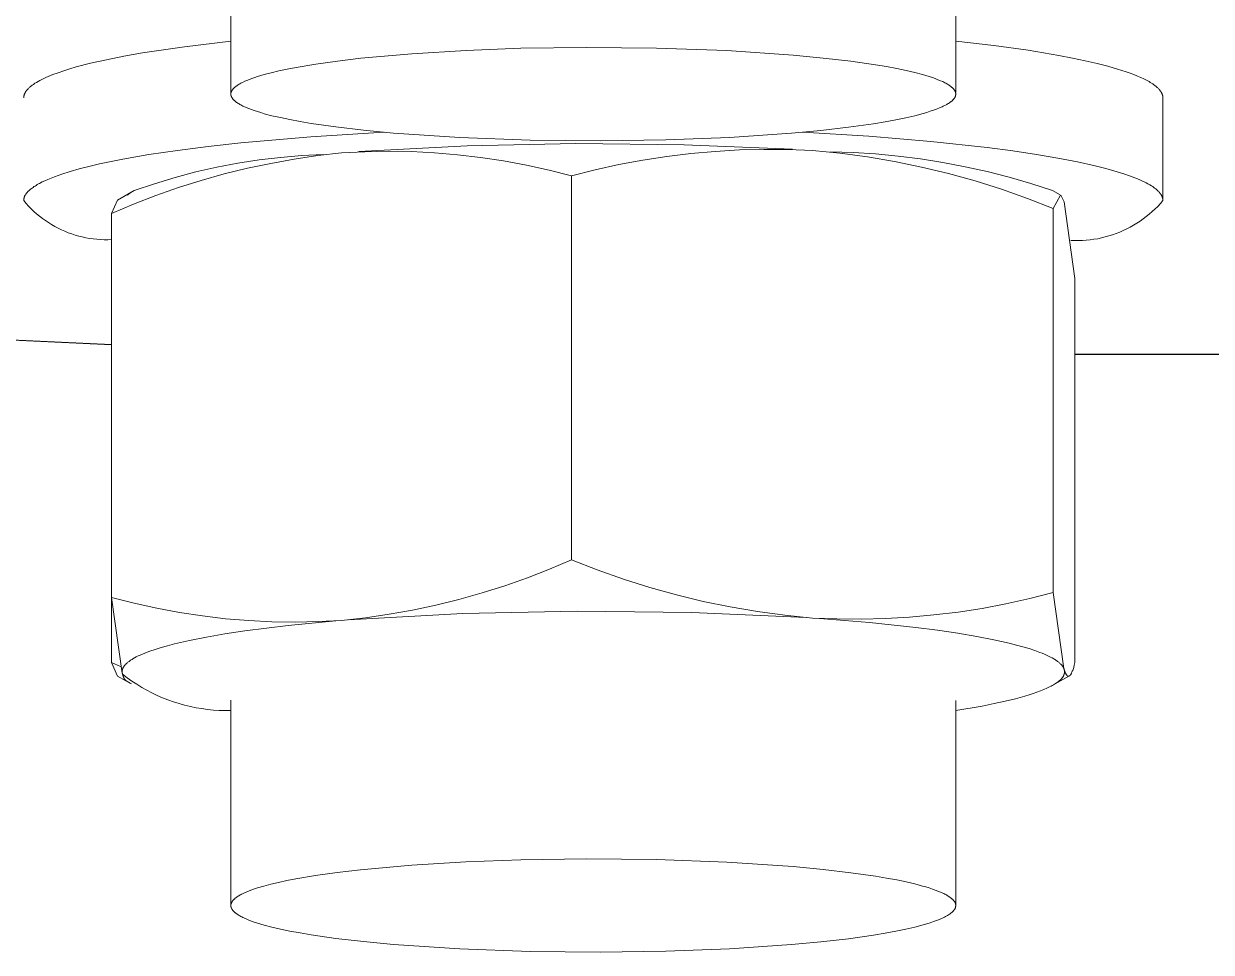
# Model space of a CAD drawing. Header units: millimetres. Extents: x -67 to 4862, y -244 to 3199.
# Drawn here: x 227.15 to 240.91, y 2657.3 to 2668.06 of the extents above; entities that cross this region are included whole.
import ezdxf

# ---------------------------------------------------------------- set-up
doc = ezdxf.new("R2010")
doc.units = ezdxf.units.MM
doc.layers.add('ZANO_R', color=7, linetype='Continuous', lineweight=0)

msp = doc.modelspace()

# ---------------------------------------------------------------- linework, layer by layer
at = {"layer": 'ZANO_R'}
for p, q in [((229.553, 2667.258), (229.553, 2669.618)), ((237.953, 2669.625), (237.953, 2667.264)), ((229.014, 2667.79), (229.553, 2667.854)), ((237.953, 2667.854), (238.392, 2667.803)), ((228.311, 2667.679), (228.53, 2667.718)), ((228.53, 2667.718), (229.014, 2667.79)), ((231.651, 2667.709), (231.06, 2667.656)), ((232.278, 2667.747), (231.651, 2667.709)), ((232.911, 2667.771), (232.278, 2667.747)), ((233.674, 2667.782), (232.911, 2667.771)), ((234.484, 2667.773), (233.674, 2667.782)), ((235.3, 2667.744), (234.484, 2667.773)), ((236.067, 2667.692), (235.3, 2667.744)), ((238.392, 2667.803), (238.791, 2667.748)), ((238.791, 2667.748), (239.145, 2667.688)), ((227.761, 2667.555), (227.926, 2667.598)), ((227.926, 2667.598), (228.11, 2667.639)), ((228.11, 2667.639), (228.311, 2667.679)), ((230.536, 2667.589), (230.308, 2667.55)), ((230.787, 2667.624), (230.536, 2667.589)), ((231.06, 2667.656), (230.787, 2667.624)), ((236.417, 2667.659), (236.067, 2667.692)), ((236.736, 2667.622), (236.417, 2667.659)), ((237.021, 2667.581), (236.736, 2667.622)), ((237.15, 2667.559), (237.021, 2667.581)), ((239.145, 2667.688), (239.305, 2667.658)), ((239.305, 2667.658), (239.453, 2667.627)), ((239.453, 2667.627), (239.59, 2667.595)), ((239.59, 2667.595), (239.714, 2667.563)), ((239.714, 2667.563), (239.827, 2667.531)), ((227.385, 2667.422), (227.41, 2667.433)), ((227.41, 2667.433), (227.435, 2667.445)), ((227.435, 2667.445), (227.491, 2667.467)), ((227.491, 2667.467), (227.551, 2667.489)), ((227.551, 2667.489), (227.616, 2667.511)), ((227.616, 2667.511), (227.686, 2667.533)), ((227.686, 2667.533), (227.761, 2667.555)), ((229.829, 2667.434), (229.797, 2667.423)), ((229.863, 2667.445), (229.829, 2667.434)), ((229.937, 2667.467), (229.863, 2667.445)), ((230.018, 2667.488), (229.937, 2667.467)), ((230.108, 2667.51), (230.018, 2667.488)), ((230.204, 2667.53), (230.108, 2667.51)), ((230.308, 2667.55), (230.204, 2667.53)), ((237.269, 2667.537), (237.15, 2667.559)), ((237.378, 2667.514), (237.269, 2667.537)), ((237.477, 2667.491), (237.378, 2667.514)), ((237.566, 2667.467), (237.477, 2667.491)), ((237.607, 2667.456), (237.566, 2667.467)), ((237.645, 2667.444), (237.607, 2667.456)), ((237.681, 2667.432), (237.645, 2667.444)), ((237.715, 2667.42), (237.681, 2667.432)), ((239.827, 2667.531), (239.928, 2667.498)), ((239.928, 2667.498), (239.974, 2667.482)), ((239.974, 2667.482), (240.017, 2667.466)), ((240.017, 2667.466), (240.058, 2667.45)), ((240.058, 2667.45), (240.095, 2667.433)), ((240.095, 2667.433), (240.13, 2667.417)), ((227.188, 2667.287), (227.193, 2667.292)), ((227.193, 2667.292), (227.198, 2667.298)), ((227.198, 2667.298), (227.203, 2667.303)), ((227.203, 2667.303), (227.209, 2667.309)), ((227.209, 2667.309), (227.215, 2667.315)), ((227.215, 2667.315), (227.221, 2667.32)), ((227.221, 2667.32), (227.227, 2667.326)), ((227.227, 2667.326), (227.234, 2667.332)), ((227.234, 2667.332), (227.241, 2667.337)), ((227.241, 2667.337), (227.249, 2667.343)), ((227.249, 2667.343), (227.256, 2667.349)), ((227.256, 2667.349), (227.265, 2667.354)), ((227.265, 2667.354), (227.282, 2667.366)), ((227.282, 2667.366), (227.3, 2667.377)), ((227.3, 2667.377), (227.319, 2667.388)), ((227.319, 2667.388), (227.34, 2667.399)), ((227.34, 2667.399), (227.362, 2667.411)), ((227.362, 2667.411), (227.385, 2667.422)), ((229.57, 2667.289), (229.568, 2667.287)), ((229.572, 2667.292), (229.57, 2667.289)), ((229.574, 2667.295), (229.572, 2667.292)), ((229.576, 2667.298), (229.574, 2667.295)), ((229.578, 2667.301), (229.576, 2667.298)), ((229.581, 2667.303), (229.578, 2667.301)), ((229.583, 2667.306), (229.581, 2667.303)), ((229.586, 2667.309), (229.583, 2667.306)), ((229.589, 2667.312), (229.586, 2667.309)), ((229.592, 2667.315), (229.589, 2667.312)), ((229.595, 2667.318), (229.592, 2667.315)), ((229.598, 2667.321), (229.595, 2667.318)), ((229.605, 2667.326), (229.598, 2667.321)), ((229.613, 2667.332), (229.605, 2667.326)), ((229.62, 2667.338), (229.613, 2667.332)), ((229.629, 2667.343), (229.62, 2667.338)), ((229.637, 2667.349), (229.629, 2667.343)), ((229.647, 2667.355), (229.637, 2667.349)), ((229.656, 2667.36), (229.647, 2667.355)), ((229.667, 2667.366), (229.656, 2667.36)), ((229.677, 2667.372), (229.667, 2667.366)), ((229.689, 2667.377), (229.677, 2667.372)), ((229.713, 2667.389), (229.689, 2667.377)), ((229.739, 2667.4), (229.713, 2667.389)), ((229.767, 2667.411), (229.739, 2667.4)), ((229.797, 2667.423), (229.767, 2667.411)), ((237.746, 2667.408), (237.715, 2667.42)), ((237.775, 2667.396), (237.746, 2667.408)), ((237.802, 2667.385), (237.775, 2667.396)), ((237.814, 2667.379), (237.802, 2667.385)), ((237.826, 2667.373), (237.814, 2667.379)), ((237.837, 2667.367), (237.826, 2667.373)), ((237.848, 2667.361), (237.837, 2667.367)), ((237.858, 2667.355), (237.848, 2667.361)), ((237.867, 2667.349), (237.858, 2667.355)), ((237.876, 2667.343), (237.867, 2667.349)), ((237.885, 2667.337), (237.876, 2667.343)), ((237.893, 2667.332), (237.885, 2667.337)), ((237.901, 2667.326), (237.893, 2667.332)), ((237.904, 2667.323), (237.901, 2667.326)), ((237.908, 2667.319), (237.904, 2667.323)), ((237.911, 2667.316), (237.908, 2667.319)), ((237.915, 2667.313), (237.911, 2667.316)), ((237.918, 2667.31), (237.915, 2667.313)), ((237.921, 2667.307), (237.918, 2667.31)), ((237.924, 2667.304), (237.921, 2667.307)), ((237.926, 2667.301), (237.924, 2667.304)), ((237.929, 2667.298), (237.926, 2667.301)), ((237.931, 2667.295), (237.929, 2667.298)), ((237.934, 2667.292), (237.931, 2667.295)), ((237.936, 2667.289), (237.934, 2667.292)), ((237.938, 2667.286), (237.936, 2667.289)), ((240.13, 2667.417), (240.162, 2667.401)), ((240.162, 2667.401), (240.177, 2667.393)), ((240.177, 2667.393), (240.192, 2667.385)), ((240.192, 2667.385), (240.206, 2667.377)), ((240.206, 2667.377), (240.219, 2667.369)), ((240.219, 2667.369), (240.234, 2667.359)), ((240.234, 2667.359), (240.249, 2667.348)), ((240.249, 2667.348), (240.256, 2667.343)), ((240.256, 2667.343), (240.263, 2667.338)), ((240.263, 2667.338), (240.27, 2667.333)), ((240.27, 2667.333), (240.276, 2667.328)), ((240.276, 2667.328), (240.282, 2667.322)), ((240.282, 2667.322), (240.288, 2667.317)), ((240.288, 2667.317), (240.294, 2667.312)), ((240.294, 2667.312), (240.299, 2667.306)), ((240.299, 2667.306), (240.304, 2667.301)), ((240.304, 2667.301), (240.309, 2667.296)), ((240.309, 2667.296), (240.314, 2667.291)), ((240.314, 2667.291), (240.318, 2667.285)), ((227.153, 2667.211), (227.154, 2667.214)), ((227.153, 2667.209), (227.153, 2667.211)), ((227.153, 2667.206), (227.153, 2667.209)), ((227.153, 2667.203), (227.153, 2667.206)), ((227.153, 2667.2), (227.153, 2667.203)), ((227.153, 2667.198), (227.153, 2667.2)), ((227.154, 2667.217), (227.155, 2667.22)), ((227.154, 2667.214), (227.154, 2667.217)), ((227.155, 2667.222), (227.156, 2667.225)), ((227.155, 2667.22), (227.155, 2667.222)), ((227.156, 2667.225), (227.157, 2667.228)), ((227.157, 2667.231), (227.158, 2667.234)), ((227.157, 2667.228), (227.157, 2667.231)), ((227.158, 2667.234), (227.159, 2667.236)), ((227.159, 2667.236), (227.16, 2667.239)), ((227.16, 2667.239), (227.161, 2667.242)), ((227.161, 2667.242), (227.162, 2667.245)), ((227.162, 2667.245), (227.164, 2667.247)), ((227.164, 2667.247), (227.165, 2667.25)), ((227.165, 2667.25), (227.166, 2667.253)), ((227.166, 2667.253), (227.168, 2667.256)), ((227.168, 2667.256), (227.169, 2667.259)), ((227.169, 2667.259), (227.171, 2667.261)), ((227.171, 2667.261), (227.172, 2667.264)), ((227.172, 2667.264), (227.174, 2667.267)), ((227.174, 2667.267), (227.176, 2667.27)), ((227.176, 2667.27), (227.178, 2667.273)), ((227.178, 2667.273), (227.18, 2667.275)), ((227.18, 2667.275), (227.184, 2667.281)), ((227.184, 2667.281), (227.188, 2667.287)), ((229.554, 2667.253), (229.553, 2667.25)), ((229.553, 2667.25), (229.553, 2667.247)), ((229.553, 2667.247), (229.553, 2667.245)), ((229.553, 2667.245), (229.553, 2667.242)), ((229.553, 2667.241), (229.553, 2667.242)), ((229.553, 2667.241), (229.553, 2667.239)), ((229.553, 2667.239), (229.553, 2667.237)), ((229.553, 2667.237), (229.553, 2667.236)), ((229.553, 2667.236), (229.553, 2667.234)), ((229.553, 2667.234), (229.553, 2667.232)), ((229.553, 2667.232), (229.553, 2667.23)), ((229.553, 2667.23), (229.554, 2667.229)), ((229.555, 2667.258), (229.554, 2667.256)), ((229.554, 2667.256), (229.554, 2667.253)), ((229.554, 2667.229), (229.554, 2667.227)), ((229.554, 2667.227), (229.554, 2667.225)), ((229.554, 2667.225), (229.555, 2667.223)), ((229.556, 2667.261), (229.555, 2667.258)), ((229.555, 2667.223), (229.555, 2667.222)), ((229.555, 2667.222), (229.556, 2667.22)), ((229.557, 2667.267), (229.556, 2667.264)), ((229.556, 2667.264), (229.556, 2667.261)), ((229.556, 2667.22), (229.556, 2667.218)), ((229.556, 2667.218), (229.557, 2667.216)), ((229.559, 2667.27), (229.557, 2667.267)), ((229.557, 2667.216), (229.558, 2667.215)), ((229.558, 2667.215), (229.558, 2667.213)), ((229.558, 2667.213), (229.559, 2667.211)), ((229.56, 2667.272), (229.559, 2667.27)), ((229.559, 2667.211), (229.56, 2667.209)), ((229.561, 2667.275), (229.56, 2667.272)), ((229.56, 2667.209), (229.56, 2667.208)), ((229.56, 2667.208), (229.561, 2667.206)), ((229.563, 2667.278), (229.561, 2667.275)), ((229.561, 2667.206), (229.562, 2667.204)), ((229.562, 2667.204), (229.563, 2667.202)), ((229.564, 2667.281), (229.563, 2667.278)), ((229.563, 2667.202), (229.564, 2667.201)), ((229.566, 2667.284), (229.564, 2667.281)), ((229.564, 2667.201), (229.565, 2667.199)), ((229.565, 2667.199), (229.566, 2667.197)), ((229.568, 2667.287), (229.566, 2667.284)), ((229.566, 2667.197), (229.567, 2667.196)), ((229.567, 2667.196), (229.57, 2667.192)), ((229.57, 2667.192), (229.572, 2667.189)), ((229.572, 2667.189), (229.575, 2667.185)), ((229.575, 2667.185), (229.577, 2667.182)), ((229.577, 2667.182), (229.58, 2667.179)), ((229.58, 2667.179), (229.584, 2667.175)), ((229.584, 2667.175), (229.587, 2667.172)), ((229.587, 2667.172), (229.59, 2667.169)), ((229.59, 2667.169), (229.594, 2667.165)), ((229.594, 2667.165), (229.598, 2667.162)), ((229.598, 2667.162), (229.601, 2667.159)), ((229.601, 2667.159), (229.605, 2667.155)), ((229.605, 2667.155), (229.61, 2667.152)), ((229.61, 2667.152), (229.614, 2667.149)), ((237.888, 2667.147), (237.893, 2667.15)), ((237.893, 2667.15), (237.897, 2667.153)), ((237.897, 2667.153), (237.901, 2667.156)), ((237.901, 2667.156), (237.905, 2667.16)), ((237.905, 2667.16), (237.909, 2667.163)), ((237.909, 2667.163), (237.913, 2667.166)), ((237.913, 2667.166), (237.916, 2667.17)), ((237.916, 2667.17), (237.919, 2667.173)), ((237.919, 2667.173), (237.923, 2667.176)), ((237.923, 2667.176), (237.926, 2667.18)), ((237.926, 2667.18), (237.928, 2667.183)), ((237.928, 2667.183), (237.931, 2667.186)), ((237.931, 2667.186), (237.934, 2667.189)), ((237.934, 2667.189), (237.936, 2667.193)), ((237.936, 2667.193), (237.938, 2667.196)), ((237.94, 2667.283), (237.938, 2667.286)), ((237.938, 2667.196), (237.94, 2667.199)), ((237.942, 2667.279), (237.94, 2667.283)), ((237.94, 2667.199), (237.942, 2667.203)), ((237.944, 2667.276), (237.942, 2667.279)), ((237.942, 2667.203), (237.944, 2667.206)), ((237.945, 2667.273), (237.944, 2667.276)), ((237.944, 2667.206), (237.945, 2667.209)), ((237.946, 2667.27), (237.945, 2667.273)), ((237.945, 2667.209), (237.947, 2667.212)), ((237.948, 2667.267), (237.946, 2667.27)), ((237.947, 2667.212), (237.948, 2667.216)), ((237.949, 2667.264), (237.948, 2667.267)), ((237.948, 2667.216), (237.949, 2667.219)), ((237.95, 2667.261), (237.949, 2667.264)), ((237.949, 2667.219), (237.95, 2667.222)), ((237.951, 2667.257), (237.95, 2667.261)), ((237.95, 2667.222), (237.951, 2667.225)), ((237.951, 2667.254), (237.951, 2667.257)), ((237.952, 2667.251), (237.951, 2667.254)), ((237.951, 2667.229), (237.952, 2667.232)), ((237.951, 2667.225), (237.951, 2667.229)), ((237.952, 2667.248), (237.952, 2667.251)), ((237.952, 2667.245), (237.952, 2667.248)), ((237.953, 2667.241), (237.952, 2667.245)), ((237.952, 2667.235), (237.953, 2667.238)), ((237.952, 2667.232), (237.952, 2667.235)), ((237.953, 2667.238), (237.953, 2667.241)), ((240.318, 2667.285), (240.322, 2667.28)), ((240.322, 2667.28), (240.326, 2667.274)), ((240.326, 2667.274), (240.33, 2667.269)), ((240.33, 2667.269), (240.331, 2667.266)), ((240.331, 2667.266), (240.333, 2667.264)), ((240.333, 2667.264), (240.335, 2667.261)), ((240.335, 2667.261), (240.336, 2667.258)), ((240.336, 2667.258), (240.338, 2667.255)), ((240.338, 2667.255), (240.339, 2667.253)), ((240.339, 2667.253), (240.34, 2667.25)), ((240.34, 2667.25), (240.342, 2667.247)), ((240.342, 2667.247), (240.343, 2667.245)), ((240.343, 2667.245), (240.344, 2667.242)), ((240.344, 2667.242), (240.345, 2667.239)), ((240.345, 2667.239), (240.346, 2667.236)), ((240.346, 2667.236), (240.347, 2667.234)), ((240.347, 2667.234), (240.348, 2667.231)), ((240.348, 2667.231), (240.349, 2667.228)), ((240.349, 2667.228), (240.349, 2667.225)), ((240.349, 2667.225), (240.35, 2667.223)), ((240.35, 2667.223), (240.35, 2667.22)), ((240.35, 2667.22), (240.351, 2667.217)), ((240.351, 2667.217), (240.351, 2667.214)), ((240.351, 2667.214), (240.352, 2667.212)), ((240.352, 2667.212), (240.352, 2667.209)), ((240.352, 2667.209), (240.352, 2667.206)), ((240.352, 2667.206), (240.352, 2667.203)), ((240.352, 2667.203), (240.353, 2667.2)), ((240.353, 2667.2), (240.353, 2667.198)), ((240.353, 2667.198), (240.353, 2666.024)), ((229.614, 2667.149), (229.618, 2667.145)), ((229.618, 2667.145), (229.628, 2667.139)), ((229.628, 2667.139), (229.638, 2667.132)), ((229.638, 2667.132), (229.647, 2667.127)), ((229.647, 2667.127), (229.658, 2667.121)), ((229.658, 2667.121), (229.668, 2667.115)), ((229.668, 2667.115), (229.679, 2667.109)), ((229.679, 2667.109), (229.691, 2667.103)), ((229.691, 2667.103), (229.704, 2667.097)), ((229.704, 2667.097), (229.73, 2667.085)), ((229.73, 2667.085), (229.759, 2667.073)), ((229.759, 2667.073), (229.79, 2667.061)), ((229.79, 2667.061), (229.824, 2667.05)), ((229.824, 2667.05), (229.86, 2667.038)), ((229.86, 2667.038), (229.898, 2667.026)), ((229.898, 2667.026), (229.939, 2667.014)), ((229.939, 2667.014), (230.028, 2666.991)), ((237.478, 2666.991), (237.573, 2667.016)), ((237.573, 2667.016), (237.616, 2667.029)), ((237.616, 2667.029), (237.657, 2667.042)), ((237.657, 2667.042), (237.696, 2667.055)), ((237.696, 2667.055), (237.731, 2667.068)), ((237.731, 2667.068), (237.764, 2667.081)), ((237.764, 2667.081), (237.794, 2667.094)), ((237.794, 2667.094), (237.808, 2667.1)), ((237.808, 2667.1), (237.822, 2667.107)), ((237.822, 2667.107), (237.835, 2667.114)), ((237.835, 2667.114), (237.847, 2667.12)), ((237.847, 2667.12), (237.858, 2667.127)), ((237.858, 2667.127), (237.869, 2667.133)), ((237.869, 2667.133), (237.879, 2667.14)), ((237.879, 2667.14), (237.888, 2667.147)), ((230.028, 2666.991), (230.127, 2666.968)), ((230.127, 2666.968), (230.237, 2666.945)), ((230.237, 2666.945), (230.356, 2666.923)), ((230.356, 2666.923), (230.484, 2666.901)), ((230.484, 2666.901), (230.769, 2666.86)), ((236.709, 2666.857), (237, 2666.898)), ((237, 2666.898), (237.133, 2666.92)), ((237.133, 2666.92), (237.257, 2666.943)), ((237.257, 2666.943), (237.372, 2666.967)), ((237.372, 2666.967), (237.478, 2666.991)), ((229.669, 2666.676), (230.479, 2666.746)), ((230.479, 2666.746), (231.329, 2666.799)), ((230.769, 2666.86), (231.089, 2666.823)), ((231.089, 2666.823), (231.438, 2666.789)), ((231.438, 2666.789), (232.206, 2666.738)), ((232.206, 2666.738), (233.021, 2666.708)), ((234.594, 2666.711), (235.329, 2666.739)), ((235.329, 2666.739), (236.05, 2666.788)), ((236.05, 2666.788), (236.39, 2666.82)), ((236.176, 2666.799), (236.945, 2666.752)), ((236.39, 2666.82), (236.709, 2666.857)), ((236.945, 2666.752), (237.665, 2666.693)), ((228.933, 2666.589), (229.29, 2666.635)), ((229.29, 2666.635), (229.669, 2666.676)), ((231.035, 2666.575), (232.291, 2666.641)), ((232.291, 2666.641), (233.548, 2666.668)), ((233.021, 2666.708), (233.832, 2666.7)), ((233.548, 2666.668), (234.805, 2666.655)), ((233.832, 2666.7), (234.594, 2666.711)), ((234.805, 2666.655), (236.061, 2666.602)), ((235.728, 2666.601), (235.446, 2666.594)), ((236.01, 2666.599), (235.728, 2666.601)), ((237.665, 2666.693), (238.317, 2666.622)), ((238.317, 2666.622), (238.612, 2666.584)), ((228.03, 2666.432), (228.3, 2666.487)), ((228.3, 2666.487), (228.601, 2666.54)), ((228.601, 2666.54), (228.933, 2666.589)), ((229.633, 2666.44), (229.879, 2666.478)), ((229.879, 2666.478), (230.126, 2666.508)), ((230.287, 2666.488), (230.015, 2666.439)), ((230.126, 2666.508), (230.373, 2666.529)), ((230.561, 2666.528), (230.287, 2666.488)), ((230.373, 2666.529), (230.622, 2666.541)), ((230.836, 2666.559), (230.561, 2666.528)), ((231.105, 2666.574), (230.836, 2666.559)), ((231.374, 2666.579), (231.105, 2666.574)), ((231.643, 2666.575), (231.374, 2666.579)), ((231.912, 2666.561), (231.643, 2666.575)), ((232.18, 2666.539), (231.912, 2666.561)), ((232.447, 2666.508), (232.18, 2666.539)), ((232.713, 2666.467), (232.447, 2666.508)), ((232.978, 2666.418), (232.713, 2666.467)), ((234.326, 2666.476), (234.049, 2666.424)), ((234.605, 2666.519), (234.326, 2666.476)), ((234.884, 2666.553), (234.605, 2666.519)), ((235.165, 2666.578), (234.884, 2666.553)), ((235.446, 2666.594), (235.165, 2666.578)), ((236.292, 2666.588), (236.01, 2666.599)), ((236.61, 2666.556), (236.292, 2666.588)), ((236.5, 2666.573), (236.762, 2666.564)), ((236.928, 2666.513), (236.61, 2666.556)), ((236.762, 2666.564), (237.024, 2666.548)), ((237.243, 2666.46), (236.928, 2666.513)), ((237.024, 2666.548), (237.285, 2666.523)), ((237.285, 2666.523), (237.545, 2666.49)), ((237.545, 2666.49), (237.804, 2666.449)), ((238.612, 2666.584), (238.886, 2666.543)), ((238.886, 2666.543), (239.137, 2666.5)), ((239.137, 2666.5), (239.364, 2666.456)), ((227.595, 2666.314), (227.69, 2666.344)), ((227.69, 2666.344), (227.794, 2666.374)), ((227.794, 2666.374), (227.908, 2666.403)), ((227.908, 2666.403), (228.03, 2666.432)), ((228.906, 2666.275), (229.146, 2666.339)), ((229.146, 2666.339), (229.389, 2666.394)), ((229.389, 2666.394), (229.633, 2666.44)), ((229.744, 2666.382), (229.475, 2666.316)), ((230.015, 2666.439), (229.744, 2666.382)), ((233.24, 2666.36), (232.978, 2666.418)), ((233.501, 2666.293), (233.24, 2666.36)), ((233.774, 2666.363), (233.501, 2666.293)), ((234.049, 2666.424), (233.774, 2666.363)), ((237.557, 2666.395), (237.243, 2666.46)), ((237.868, 2666.32), (237.557, 2666.395)), ((237.804, 2666.449), (238.062, 2666.4)), ((238.062, 2666.4), (238.318, 2666.343)), ((238.318, 2666.343), (238.572, 2666.277)), ((239.364, 2666.456), (239.566, 2666.411)), ((239.566, 2666.411), (239.659, 2666.388)), ((239.659, 2666.388), (239.745, 2666.365)), ((239.745, 2666.365), (239.824, 2666.342)), ((239.824, 2666.342), (239.898, 2666.318)), ((227.295, 2666.184), (227.308, 2666.192)), ((227.308, 2666.192), (227.322, 2666.2)), ((227.322, 2666.2), (227.336, 2666.207)), ((227.336, 2666.207), (227.366, 2666.223)), ((227.366, 2666.223), (227.398, 2666.238)), ((227.398, 2666.238), (227.433, 2666.253)), ((227.433, 2666.253), (227.47, 2666.269)), ((227.47, 2666.269), (227.509, 2666.284)), ((227.509, 2666.284), (227.551, 2666.299)), ((227.551, 2666.299), (227.595, 2666.314)), ((228.432, 2666.123), (228.668, 2666.203)), ((228.668, 2666.203), (228.906, 2666.275)), ((229.209, 2666.241), (228.945, 2666.158)), ((229.475, 2666.316), (229.209, 2666.241)), ((233.501, 2666.293), (233.501, 2661.845)), ((238.177, 2666.235), (237.868, 2666.32)), ((238.482, 2666.139), (238.177, 2666.235)), ((238.572, 2666.277), (238.824, 2666.204)), ((238.824, 2666.204), (239.073, 2666.123)), ((239.898, 2666.318), (239.966, 2666.295)), ((239.966, 2666.295), (240.028, 2666.272)), ((240.028, 2666.272), (240.057, 2666.26)), ((240.057, 2666.26), (240.084, 2666.248)), ((240.084, 2666.248), (240.11, 2666.237)), ((240.11, 2666.237), (240.135, 2666.225)), ((240.135, 2666.225), (240.158, 2666.213)), ((240.158, 2666.213), (240.179, 2666.202)), ((240.179, 2666.202), (240.2, 2666.19)), ((240.2, 2666.19), (240.219, 2666.179)), ((227.159, 2666.046), (227.16, 2666.05)), ((227.16, 2666.05), (227.162, 2666.053)), ((227.162, 2666.053), (227.163, 2666.057)), ((227.163, 2666.057), (227.165, 2666.061)), ((227.165, 2666.061), (227.167, 2666.065)), ((227.167, 2666.065), (227.169, 2666.069)), ((227.169, 2666.069), (227.171, 2666.072)), ((227.171, 2666.072), (227.174, 2666.076)), ((227.174, 2666.076), (227.176, 2666.08)), ((227.176, 2666.08), (227.179, 2666.084)), ((227.179, 2666.084), (227.181, 2666.088)), ((227.181, 2666.088), (227.184, 2666.092)), ((227.184, 2666.092), (227.187, 2666.095)), ((227.187, 2666.095), (227.19, 2666.099)), ((227.19, 2666.099), (227.194, 2666.103)), ((227.194, 2666.103), (227.197, 2666.107)), ((227.197, 2666.107), (227.201, 2666.111)), ((227.201, 2666.111), (227.204, 2666.115)), ((227.204, 2666.115), (227.208, 2666.118)), ((227.208, 2666.118), (227.212, 2666.122)), ((227.212, 2666.122), (227.221, 2666.13)), ((227.221, 2666.13), (227.229, 2666.138)), ((227.229, 2666.138), (227.239, 2666.145)), ((227.239, 2666.145), (227.249, 2666.153)), ((227.249, 2666.153), (227.26, 2666.161)), ((227.26, 2666.161), (227.271, 2666.169)), ((227.271, 2666.169), (227.283, 2666.176)), ((227.283, 2666.176), (227.295, 2666.184)), ((228.237, 2666.014), (228.432, 2666.123)), ((228.355, 2666.071), (228.366, 2666.08)), ((228.366, 2666.08), (228.377, 2666.088)), ((228.377, 2666.088), (228.388, 2666.096)), ((228.388, 2666.096), (228.4, 2666.104)), ((228.684, 2666.067), (228.426, 2665.967)), ((228.945, 2666.158), (228.684, 2666.067)), ((238.784, 2666.032), (238.482, 2666.139)), ((239.073, 2666.123), (239.161, 2666.074)), ((239.167, 2666.07), (239.082, 2665.915)), ((239.208, 2665.993), (239.168, 2666.07)), ((240.219, 2666.179), (240.234, 2666.169)), ((240.234, 2666.169), (240.249, 2666.158)), ((240.249, 2666.158), (240.256, 2666.153)), ((240.256, 2666.153), (240.263, 2666.148)), ((240.263, 2666.148), (240.27, 2666.143)), ((240.27, 2666.143), (240.276, 2666.138)), ((240.276, 2666.138), (240.282, 2666.132)), ((240.282, 2666.132), (240.288, 2666.127)), ((240.288, 2666.127), (240.293, 2666.122)), ((240.293, 2666.122), (240.299, 2666.117)), ((240.299, 2666.117), (240.304, 2666.111)), ((240.304, 2666.111), (240.309, 2666.106)), ((240.309, 2666.106), (240.314, 2666.101)), ((240.314, 2666.101), (240.318, 2666.095)), ((240.318, 2666.095), (240.322, 2666.09)), ((240.322, 2666.09), (240.326, 2666.085)), ((240.326, 2666.085), (240.33, 2666.079)), ((240.33, 2666.079), (240.331, 2666.077)), ((240.331, 2666.077), (240.333, 2666.074)), ((240.333, 2666.074), (240.335, 2666.071)), ((240.335, 2666.071), (240.336, 2666.068)), ((240.336, 2666.068), (240.338, 2666.066)), ((240.338, 2666.066), (240.339, 2666.063)), ((240.339, 2666.063), (240.34, 2666.06)), ((240.34, 2666.06), (240.342, 2666.058)), ((240.342, 2666.058), (240.343, 2666.055)), ((240.343, 2666.055), (240.344, 2666.052)), ((240.344, 2666.052), (240.345, 2666.049)), ((240.345, 2666.049), (240.346, 2666.047)), ((227.153, 2666.019), (227.154, 2666.023)), ((227.153, 2666.016), (227.153, 2666.019)), ((227.153, 2666.012), (227.153, 2666.016)), ((227.153, 2666.008), (227.153, 2666.012)), ((227.18, 2665.975), (227.153, 2666.008)), ((227.154, 2666.027), (227.155, 2666.031)), ((227.154, 2666.023), (227.154, 2666.027)), ((227.155, 2666.031), (227.156, 2666.034)), ((227.156, 2666.034), (227.157, 2666.038)), ((227.157, 2666.038), (227.158, 2666.042)), ((227.158, 2666.042), (227.159, 2666.046)), ((227.209, 2665.943), (227.18, 2665.975)), ((227.239, 2665.913), (227.209, 2665.943)), ((227.27, 2665.883), (227.239, 2665.913)), ((228.171, 2665.859), (228.237, 2666.014)), ((228.426, 2665.967), (228.171, 2665.859)), ((239.082, 2665.915), (238.784, 2666.032)), ((239.082, 2661.468), (239.082, 2665.915)), ((239.334, 2665.104), (239.208, 2665.993)), ((240.293, 2665.941), (240.261, 2665.91)), ((240.323, 2665.974), (240.293, 2665.941)), ((240.353, 2666.008), (240.323, 2665.974)), ((240.346, 2666.047), (240.347, 2666.044)), ((240.347, 2666.044), (240.348, 2666.041)), ((240.348, 2666.041), (240.348, 2666.038)), ((240.348, 2666.038), (240.349, 2666.036)), ((240.349, 2666.036), (240.35, 2666.033)), ((240.35, 2666.033), (240.35, 2666.03)), ((240.35, 2666.03), (240.351, 2666.027)), ((240.351, 2666.027), (240.351, 2666.025)), ((240.351, 2666.025), (240.352, 2666.022)), ((240.352, 2666.022), (240.352, 2666.019)), ((240.352, 2666.019), (240.352, 2666.016)), ((240.352, 2666.016), (240.352, 2666.014)), ((240.352, 2666.014), (240.353, 2666.011)), ((240.353, 2666.011), (240.353, 2666.008)), ((227.302, 2665.855), (227.27, 2665.883)), ((227.335, 2665.827), (227.302, 2665.855)), ((227.369, 2665.801), (227.335, 2665.827)), ((227.403, 2665.776), (227.369, 2665.801)), ((227.439, 2665.752), (227.403, 2665.776)), ((228.171, 2661.412), (228.171, 2665.859)), ((240.125, 2665.795), (240.088, 2665.77)), ((240.16, 2665.822), (240.125, 2665.795)), ((240.195, 2665.85), (240.16, 2665.822)), ((240.229, 2665.88), (240.195, 2665.85)), ((240.261, 2665.91), (240.229, 2665.88)), ((227.475, 2665.73), (227.439, 2665.752)), ((227.512, 2665.708), (227.475, 2665.73)), ((227.55, 2665.688), (227.512, 2665.708)), ((227.589, 2665.669), (227.55, 2665.688)), ((227.628, 2665.652), (227.589, 2665.669)), ((227.668, 2665.636), (227.628, 2665.652)), ((227.708, 2665.621), (227.668, 2665.636)), ((239.853, 2665.643), (239.812, 2665.626)), ((239.894, 2665.661), (239.853, 2665.643)), ((239.934, 2665.68), (239.894, 2665.661)), ((239.974, 2665.7), (239.934, 2665.68)), ((240.013, 2665.722), (239.974, 2665.7)), ((240.051, 2665.745), (240.013, 2665.722)), ((240.088, 2665.77), (240.051, 2665.745)), ((227.748, 2665.608), (227.708, 2665.621)), ((227.79, 2665.596), (227.748, 2665.608)), ((227.831, 2665.586), (227.79, 2665.596)), ((227.873, 2665.577), (227.831, 2665.586)), ((227.915, 2665.569), (227.873, 2665.577)), ((227.957, 2665.563), (227.915, 2665.569)), ((228, 2665.559), (227.957, 2665.563)), ((228.043, 2665.555), (228, 2665.559)), ((228.085, 2665.554), (228.043, 2665.555)), ((228.128, 2665.553), (228.085, 2665.554)), ((228.171, 2665.555), (228.128, 2665.553)), ((239.331, 2665.544), (239.287, 2665.545)), ((239.376, 2665.544), (239.331, 2665.544)), ((239.42, 2665.545), (239.376, 2665.544)), ((239.465, 2665.548), (239.42, 2665.545)), ((239.509, 2665.553), (239.465, 2665.548)), ((239.553, 2665.559), (239.509, 2665.553)), ((239.597, 2665.566), (239.553, 2665.559)), ((239.641, 2665.575), (239.597, 2665.566)), ((239.684, 2665.586), (239.641, 2665.575)), ((239.727, 2665.598), (239.684, 2665.586)), ((239.77, 2665.612), (239.727, 2665.598)), ((239.812, 2665.626), (239.77, 2665.612)), ((239.334, 2660.656), (239.334, 2665.104)), ((228.171, 2664.337), (226.035, 2664.438)), ((228.171, 2664.34), (227.01, 2664.393)), ((253.753, 2664.227), (239.334, 2664.227)), ((253.668, 2664.224), (239.334, 2664.224)), ((233.501, 2661.845), (233.246, 2661.737)), ((233.501, 2661.845), (233.799, 2661.729)), ((233.246, 2661.737), (232.988, 2661.638)), ((233.799, 2661.729), (234.101, 2661.622)), ((232.727, 2661.546), (232.463, 2661.463)), ((232.988, 2661.638), (232.727, 2661.546)), ((234.101, 2661.622), (234.406, 2661.526)), ((234.406, 2661.526), (234.715, 2661.44)), ((228.432, 2661.345), (228.171, 2661.412)), ((228.294, 2660.533), (228.171, 2661.412)), ((228.171, 2660.656), (228.171, 2661.412)), ((232.196, 2661.388), (231.928, 2661.322)), ((232.463, 2661.463), (232.196, 2661.388)), ((234.715, 2661.44), (235.026, 2661.365)), ((238.534, 2661.337), (238.809, 2661.398)), ((238.809, 2661.398), (239.082, 2661.468)), ((239.082, 2661.468), (239.205, 2660.589)), ((228.694, 2661.286), (228.432, 2661.345)), ((228.959, 2661.237), (228.694, 2661.286)), ((229.225, 2661.197), (228.959, 2661.237)), ((231.657, 2661.265), (231.385, 2661.216)), ((231.928, 2661.322), (231.657, 2661.265)), ((232.239, 2661.224), (233.566, 2661.253)), ((233.566, 2661.253), (234.893, 2661.238)), ((234.893, 2661.238), (236.219, 2661.178)), ((235.026, 2661.365), (235.34, 2661.301)), ((235.34, 2661.301), (235.656, 2661.247)), ((235.656, 2661.247), (235.973, 2661.205)), ((237.699, 2661.208), (237.979, 2661.242)), ((237.979, 2661.242), (238.257, 2661.285)), ((238.257, 2661.285), (238.534, 2661.337)), ((229.492, 2661.165), (229.225, 2661.197)), ((229.76, 2661.143), (229.492, 2661.165)), ((230.029, 2661.13), (229.76, 2661.143)), ((230.298, 2661.126), (230.029, 2661.13)), ((230.218, 2661.086), (230.767, 2661.139)), ((230.567, 2661.131), (230.298, 2661.126)), ((230.836, 2661.145), (230.567, 2661.131)), ((231.111, 2661.176), (230.836, 2661.145)), ((230.914, 2661.151), (232.239, 2661.224)), ((231.385, 2661.216), (231.111, 2661.176)), ((235.973, 2661.205), (236.292, 2661.173)), ((236.292, 2661.173), (236.573, 2661.162)), ((236.373, 2661.167), (236.951, 2661.12)), ((236.573, 2661.162), (236.855, 2661.16)), ((236.855, 2661.16), (237.137, 2661.167)), ((236.951, 2661.12), (237.491, 2661.063)), ((237.137, 2661.167), (237.418, 2661.183)), ((237.418, 2661.183), (237.699, 2661.208)), ((229.269, 2660.952), (229.483, 2660.989)), ((229.483, 2660.989), (229.714, 2661.024)), ((229.714, 2661.024), (230.218, 2661.086)), ((237.491, 2661.063), (237.742, 2661.031)), ((237.742, 2661.031), (237.977, 2660.996)), ((237.977, 2660.996), (238.195, 2660.959)), ((238.195, 2660.959), (238.394, 2660.921)), ((228.676, 2660.809), (228.744, 2660.831)), ((228.744, 2660.831), (228.819, 2660.852)), ((228.819, 2660.852), (228.899, 2660.872)), ((228.899, 2660.872), (229.074, 2660.913)), ((229.074, 2660.913), (229.269, 2660.952)), ((238.394, 2660.921), (238.573, 2660.881)), ((238.573, 2660.881), (238.655, 2660.86)), ((238.655, 2660.86), (238.731, 2660.839)), ((238.731, 2660.839), (238.802, 2660.818)), ((228.382, 2660.677), (228.39, 2660.683)), ((228.39, 2660.683), (228.398, 2660.688)), ((228.398, 2660.688), (228.407, 2660.694)), ((228.407, 2660.694), (228.416, 2660.699)), ((228.416, 2660.699), (228.436, 2660.71)), ((228.436, 2660.71), (228.457, 2660.722)), ((228.457, 2660.722), (228.479, 2660.733)), ((228.479, 2660.733), (228.503, 2660.744)), ((228.503, 2660.744), (228.528, 2660.755)), ((228.528, 2660.755), (228.555, 2660.766)), ((228.555, 2660.766), (228.583, 2660.777)), ((228.583, 2660.777), (228.612, 2660.788)), ((228.612, 2660.788), (228.676, 2660.809)), ((238.802, 2660.818), (238.867, 2660.797)), ((238.867, 2660.797), (238.927, 2660.775)), ((238.927, 2660.775), (238.954, 2660.764)), ((238.954, 2660.764), (238.98, 2660.753)), ((238.98, 2660.753), (239.005, 2660.742)), ((239.005, 2660.742), (239.028, 2660.732)), ((239.028, 2660.732), (239.05, 2660.721)), ((239.05, 2660.721), (239.071, 2660.71)), ((239.071, 2660.71), (239.09, 2660.699)), ((239.09, 2660.699), (239.099, 2660.693)), ((239.099, 2660.693), (239.108, 2660.688)), ((239.108, 2660.688), (239.116, 2660.682)), ((239.116, 2660.682), (239.124, 2660.677)), ((228.274, 2660.613), (228.171, 2660.656)), ((228.237, 2660.5), (228.171, 2660.656)), ((228.293, 2660.563), (228.294, 2660.566)), ((228.293, 2660.561), (228.293, 2660.563)), ((228.293, 2660.558), (228.293, 2660.561)), ((228.293, 2660.555), (228.293, 2660.558)), ((228.293, 2660.552), (228.293, 2660.555)), ((228.293, 2660.55), (228.293, 2660.552)), ((228.293, 2660.547), (228.293, 2660.55)), ((228.293, 2660.544), (228.293, 2660.547)), ((228.294, 2660.569), (228.295, 2660.572)), ((228.294, 2660.566), (228.294, 2660.569)), ((228.295, 2660.572), (228.296, 2660.574)), ((228.296, 2660.577), (228.297, 2660.58)), ((228.296, 2660.574), (228.296, 2660.577)), ((228.297, 2660.58), (228.298, 2660.583)), ((228.298, 2660.583), (228.299, 2660.585)), ((228.299, 2660.585), (228.3, 2660.588)), ((228.3, 2660.588), (228.302, 2660.591)), ((228.302, 2660.591), (228.303, 2660.594)), ((228.303, 2660.594), (228.304, 2660.596)), ((228.304, 2660.596), (228.306, 2660.599)), ((228.306, 2660.599), (228.307, 2660.602)), ((228.307, 2660.602), (228.309, 2660.605)), ((228.309, 2660.605), (228.311, 2660.607)), ((228.311, 2660.607), (228.312, 2660.61)), ((228.312, 2660.61), (228.314, 2660.613)), ((228.314, 2660.613), (228.316, 2660.616)), ((228.316, 2660.616), (228.318, 2660.619)), ((228.318, 2660.619), (228.32, 2660.621)), ((228.32, 2660.621), (228.323, 2660.624)), ((228.323, 2660.624), (228.325, 2660.627)), ((228.325, 2660.627), (228.327, 2660.63)), ((228.327, 2660.63), (228.33, 2660.632)), ((228.33, 2660.632), (228.335, 2660.638)), ((228.335, 2660.638), (228.341, 2660.644)), ((228.341, 2660.644), (228.347, 2660.649)), ((228.347, 2660.649), (228.353, 2660.655)), ((228.353, 2660.655), (228.36, 2660.66)), ((228.36, 2660.66), (228.367, 2660.666)), ((228.367, 2660.666), (228.374, 2660.671)), ((228.374, 2660.671), (228.382, 2660.677)), ((239.124, 2660.677), (239.131, 2660.671)), ((239.131, 2660.671), (239.139, 2660.666)), ((239.139, 2660.666), (239.146, 2660.66)), ((239.146, 2660.66), (239.152, 2660.655)), ((239.152, 2660.655), (239.158, 2660.649)), ((239.158, 2660.649), (239.164, 2660.644)), ((239.164, 2660.644), (239.17, 2660.638)), ((239.17, 2660.638), (239.175, 2660.633)), ((239.175, 2660.633), (239.18, 2660.627)), ((239.18, 2660.627), (239.182, 2660.625)), ((239.182, 2660.625), (239.184, 2660.622)), ((239.184, 2660.622), (239.186, 2660.619)), ((239.186, 2660.619), (239.188, 2660.617)), ((239.188, 2660.617), (239.19, 2660.614)), ((239.19, 2660.614), (239.192, 2660.611)), ((239.192, 2660.611), (239.194, 2660.608)), ((239.194, 2660.608), (239.196, 2660.606)), ((239.196, 2660.606), (239.197, 2660.603)), ((239.197, 2660.603), (239.199, 2660.6)), ((239.199, 2660.6), (239.2, 2660.597)), ((239.2, 2660.597), (239.202, 2660.595)), ((239.202, 2660.595), (239.203, 2660.592)), ((239.203, 2660.592), (239.204, 2660.589)), ((239.204, 2660.589), (239.205, 2660.587)), ((239.205, 2660.587), (239.206, 2660.584)), ((239.206, 2660.584), (239.207, 2660.581)), ((239.207, 2660.581), (239.208, 2660.579)), ((239.208, 2660.579), (239.209, 2660.577)), ((239.209, 2660.577), (239.209, 2660.575)), ((239.209, 2660.575), (239.21, 2660.573)), ((239.21, 2660.573), (239.21, 2660.571)), ((239.21, 2660.571), (239.211, 2660.569)), ((239.211, 2660.569), (239.211, 2660.567)), ((239.211, 2660.567), (239.211, 2660.565)), ((239.211, 2660.565), (239.212, 2660.563)), ((239.212, 2660.566), (239.216, 2660.556)), ((239.212, 2660.563), (239.212, 2660.561)), ((239.212, 2660.561), (239.212, 2660.559)), ((239.212, 2660.559), (239.212, 2660.557)), ((239.212, 2660.557), (239.212, 2660.555)), ((239.212, 2660.555), (239.213, 2660.554)), ((239.213, 2660.548), (239.212, 2660.546)), ((239.212, 2660.546), (239.212, 2660.544)), ((239.213, 2660.554), (239.213, 2660.552)), ((239.213, 2660.552), (239.213, 2660.55)), ((239.213, 2660.55), (239.213, 2660.548)), ((239.216, 2660.556), (239.219, 2660.547)), ((239.219, 2660.547), (239.223, 2660.539)), ((239.295, 2660.538), (239.299, 2660.547)), ((239.299, 2660.547), (239.303, 2660.556)), ((239.303, 2660.556), (239.307, 2660.566)), ((239.307, 2660.566), (239.311, 2660.577)), ((239.311, 2660.577), (239.315, 2660.589)), ((239.315, 2660.589), (239.319, 2660.601)), ((239.319, 2660.601), (239.326, 2660.627)), ((239.326, 2660.627), (239.334, 2660.656)), ((228.336, 2660.445), (228.237, 2660.5)), ((228.293, 2660.541), (228.293, 2660.544)), ((228.293, 2660.539), (228.293, 2660.541)), ((228.294, 2660.536), (228.293, 2660.539)), ((228.294, 2660.533), (228.294, 2660.536)), ((228.295, 2660.531), (228.294, 2660.533)), ((228.295, 2660.528), (228.295, 2660.531)), ((228.296, 2660.525), (228.295, 2660.528)), ((228.297, 2660.522), (228.296, 2660.525)), ((228.351, 2660.481), (228.297, 2660.522)), ((228.302, 2660.507), (228.301, 2660.511)), ((228.303, 2660.502), (228.302, 2660.507)), ((228.304, 2660.498), (228.303, 2660.502)), ((228.306, 2660.494), (228.304, 2660.498)), ((228.307, 2660.49), (228.306, 2660.494)), ((228.309, 2660.486), (228.307, 2660.49)), ((228.311, 2660.482), (228.309, 2660.486)), ((228.313, 2660.478), (228.311, 2660.482)), ((228.315, 2660.474), (228.313, 2660.478)), ((228.317, 2660.47), (228.315, 2660.474)), ((228.32, 2660.466), (228.317, 2660.47)), ((228.322, 2660.463), (228.32, 2660.466)), ((228.325, 2660.459), (228.322, 2660.463)), ((228.328, 2660.456), (228.325, 2660.459)), ((228.331, 2660.452), (228.328, 2660.456)), ((228.334, 2660.449), (228.331, 2660.452)), ((228.337, 2660.446), (228.334, 2660.449)), ((228.384, 2660.419), (228.338, 2660.445)), ((228.4, 2660.41), (228.344, 2660.441)), ((228.406, 2660.442), (228.351, 2660.481)), ((228.462, 2660.405), (228.406, 2660.442)), ((239.109, 2660.414), (239.097, 2660.407)), ((239.264, 2660.499), (239.105, 2660.41)), ((239.121, 2660.422), (239.109, 2660.414)), ((239.132, 2660.43), (239.121, 2660.422)), ((239.142, 2660.438), (239.132, 2660.43)), ((239.147, 2660.442), (239.142, 2660.438)), ((239.152, 2660.446), (239.147, 2660.442)), ((239.149, 2660.444), (239.15, 2660.444)), ((239.15, 2660.444), (239.151, 2660.443)), ((239.151, 2660.443), (239.151, 2660.443)), ((239.151, 2660.443), (239.152, 2660.443)), ((239.156, 2660.45), (239.152, 2660.446)), ((239.152, 2660.443), (239.152, 2660.443)), ((239.152, 2660.443), (239.153, 2660.442)), ((239.153, 2660.442), (239.153, 2660.442)), ((239.153, 2660.442), (239.154, 2660.442)), ((239.154, 2660.442), (239.154, 2660.442)), ((239.154, 2660.442), (239.155, 2660.442)), ((239.155, 2660.442), (239.156, 2660.442)), ((239.161, 2660.454), (239.156, 2660.45)), ((239.156, 2660.442), (239.156, 2660.442)), ((239.156, 2660.442), (239.157, 2660.442)), ((239.157, 2660.442), (239.157, 2660.442)), ((239.157, 2660.442), (239.158, 2660.442)), ((239.158, 2660.442), (239.159, 2660.442)), ((239.159, 2660.442), (239.159, 2660.442)), ((239.159, 2660.442), (239.16, 2660.442)), ((239.16, 2660.442), (239.16, 2660.442)), ((239.165, 2660.458), (239.161, 2660.454)), ((239.169, 2660.462), (239.165, 2660.458)), ((239.173, 2660.466), (239.169, 2660.462)), ((239.176, 2660.47), (239.173, 2660.466)), ((239.18, 2660.474), (239.176, 2660.47)), ((239.183, 2660.477), (239.18, 2660.474)), ((239.186, 2660.481), (239.183, 2660.477)), ((239.189, 2660.485), (239.186, 2660.481)), ((239.192, 2660.489), (239.189, 2660.485)), ((239.194, 2660.493), (239.192, 2660.489)), ((239.197, 2660.497), (239.194, 2660.493)), ((239.199, 2660.501), (239.197, 2660.497)), ((239.201, 2660.505), (239.199, 2660.501)), ((239.202, 2660.507), (239.201, 2660.505)), ((239.203, 2660.509), (239.202, 2660.507)), ((239.204, 2660.511), (239.203, 2660.509)), ((239.205, 2660.513), (239.204, 2660.511)), ((239.206, 2660.515), (239.205, 2660.513)), ((239.207, 2660.519), (239.206, 2660.517)), ((239.206, 2660.517), (239.206, 2660.515)), ((239.208, 2660.521), (239.207, 2660.519)), ((239.209, 2660.524), (239.208, 2660.523)), ((239.208, 2660.523), (239.208, 2660.521)), ((239.21, 2660.528), (239.209, 2660.526)), ((239.209, 2660.526), (239.209, 2660.524)), ((239.211, 2660.532), (239.21, 2660.53)), ((239.21, 2660.53), (239.21, 2660.528)), ((239.212, 2660.538), (239.211, 2660.536)), ((239.211, 2660.536), (239.211, 2660.534)), ((239.211, 2660.534), (239.211, 2660.532)), ((239.212, 2660.544), (239.212, 2660.542)), ((239.212, 2660.542), (239.212, 2660.54)), ((239.212, 2660.54), (239.212, 2660.538)), ((239.223, 2660.539), (239.224, 2660.535)), ((239.224, 2660.535), (239.226, 2660.531)), ((239.226, 2660.531), (239.228, 2660.528)), ((239.228, 2660.528), (239.23, 2660.524)), ((239.23, 2660.524), (239.232, 2660.521)), ((239.232, 2660.521), (239.233, 2660.518)), ((239.233, 2660.518), (239.235, 2660.516)), ((239.235, 2660.516), (239.236, 2660.514)), ((239.236, 2660.514), (239.237, 2660.513)), ((239.237, 2660.513), (239.238, 2660.512)), ((239.238, 2660.512), (239.239, 2660.511)), ((239.239, 2660.511), (239.239, 2660.51)), ((239.239, 2660.51), (239.24, 2660.509)), ((239.24, 2660.509), (239.241, 2660.508)), ((239.241, 2660.508), (239.242, 2660.507)), ((239.242, 2660.507), (239.243, 2660.506)), ((239.243, 2660.506), (239.244, 2660.505)), ((239.244, 2660.505), (239.245, 2660.504)), ((239.245, 2660.504), (239.245, 2660.504)), ((239.245, 2660.504), (239.246, 2660.504)), ((239.246, 2660.504), (239.246, 2660.503)), ((239.246, 2660.503), (239.247, 2660.503)), ((239.247, 2660.503), (239.247, 2660.502)), ((239.247, 2660.502), (239.248, 2660.502)), ((239.248, 2660.502), (239.248, 2660.502)), ((239.248, 2660.502), (239.249, 2660.502)), ((239.249, 2660.502), (239.249, 2660.501)), ((239.249, 2660.501), (239.25, 2660.501)), ((239.25, 2660.501), (239.25, 2660.501)), ((239.25, 2660.501), (239.251, 2660.5)), ((239.251, 2660.5), (239.251, 2660.5)), ((239.251, 2660.5), (239.252, 2660.5)), ((239.252, 2660.5), (239.252, 2660.5)), ((239.252, 2660.5), (239.253, 2660.5)), ((239.253, 2660.5), (239.253, 2660.499)), ((239.253, 2660.499), (239.254, 2660.499)), ((239.254, 2660.499), (239.254, 2660.499)), ((239.254, 2660.499), (239.255, 2660.499)), ((239.255, 2660.499), (239.255, 2660.499)), ((239.255, 2660.499), (239.256, 2660.499)), ((239.256, 2660.499), (239.256, 2660.499)), ((239.256, 2660.499), (239.257, 2660.499)), ((239.257, 2660.499), (239.257, 2660.499)), ((239.257, 2660.499), (239.258, 2660.499)), ((239.258, 2660.499), (239.258, 2660.499)), ((239.258, 2660.499), (239.259, 2660.499)), ((239.259, 2660.499), (239.259, 2660.499)), ((239.259, 2660.499), (239.26, 2660.499)), ((239.26, 2660.499), (239.26, 2660.499)), ((239.26, 2660.499), (239.261, 2660.499)), ((239.261, 2660.499), (239.261, 2660.499)), ((239.261, 2660.499), (239.262, 2660.499)), ((239.262, 2660.499), (239.262, 2660.499)), ((239.262, 2660.499), (239.263, 2660.499)), ((239.263, 2660.499), (239.263, 2660.499)), ((239.263, 2660.499), (239.264, 2660.499)), ((239.264, 2660.499), (239.265, 2660.5)), ((239.264, 2660.499), (239.264, 2660.499)), ((239.265, 2660.5), (239.265, 2660.5)), ((239.265, 2660.5), (239.265, 2660.5)), ((239.265, 2660.5), (239.266, 2660.5)), ((239.266, 2660.5), (239.267, 2660.501)), ((239.266, 2660.5), (239.266, 2660.5)), ((239.267, 2660.501), (239.267, 2660.501)), ((239.267, 2660.501), (239.268, 2660.501)), ((239.268, 2660.501), (239.268, 2660.502)), ((239.268, 2660.502), (239.269, 2660.502)), ((239.269, 2660.502), (239.269, 2660.502)), ((239.269, 2660.502), (239.27, 2660.502)), ((239.27, 2660.502), (239.27, 2660.503)), ((239.27, 2660.503), (239.271, 2660.503)), ((239.271, 2660.503), (239.271, 2660.504)), ((239.271, 2660.504), (239.272, 2660.504)), ((239.272, 2660.504), (239.273, 2660.505)), ((239.273, 2660.505), (239.274, 2660.506)), ((239.274, 2660.506), (239.275, 2660.507)), ((239.275, 2660.507), (239.276, 2660.507)), ((239.276, 2660.507), (239.277, 2660.509)), ((239.277, 2660.509), (239.278, 2660.51)), ((239.278, 2660.51), (239.279, 2660.511)), ((239.279, 2660.511), (239.28, 2660.512)), ((239.28, 2660.512), (239.281, 2660.513)), ((239.281, 2660.513), (239.282, 2660.514)), ((239.282, 2660.514), (239.283, 2660.516)), ((239.283, 2660.516), (239.284, 2660.517)), ((239.284, 2660.517), (239.286, 2660.52)), ((239.286, 2660.52), (239.288, 2660.523)), ((239.288, 2660.523), (239.29, 2660.527)), ((239.29, 2660.527), (239.291, 2660.53)), ((239.291, 2660.53), (239.293, 2660.534)), ((239.293, 2660.534), (239.295, 2660.538)), ((228.52, 2660.37), (228.462, 2660.405)), ((228.578, 2660.336), (228.52, 2660.37)), ((228.638, 2660.305), (228.578, 2660.336)), ((228.699, 2660.276), (228.638, 2660.305)), ((228.761, 2660.249), (228.699, 2660.276)), ((238.801, 2660.283), (238.751, 2660.267)), ((238.848, 2660.298), (238.801, 2660.283)), ((238.892, 2660.313), (238.848, 2660.298)), ((238.933, 2660.328), (238.892, 2660.313)), ((238.972, 2660.344), (238.933, 2660.328)), ((239.007, 2660.36), (238.972, 2660.344)), ((239.024, 2660.367), (239.007, 2660.36)), ((239.04, 2660.375), (239.024, 2660.367)), ((239.056, 2660.383), (239.04, 2660.375)), ((239.07, 2660.391), (239.056, 2660.383)), ((239.084, 2660.399), (239.07, 2660.391)), ((239.097, 2660.407), (239.084, 2660.399)), ((228.824, 2660.224), (228.761, 2660.249)), ((228.888, 2660.202), (228.824, 2660.224)), ((228.952, 2660.181), (228.888, 2660.202)), ((229.017, 2660.163), (228.952, 2660.181)), ((229.083, 2660.147), (229.017, 2660.163)), ((229.149, 2660.134), (229.083, 2660.147)), ((229.216, 2660.123), (229.149, 2660.134)), ((229.553, 2657.858), (229.553, 2660.22)), ((237.953, 2660.219), (237.953, 2657.858)), ((238.257, 2660.153), (237.953, 2660.101)), ((238.396, 2660.181), (238.257, 2660.153)), ((238.525, 2660.209), (238.396, 2660.181)), ((238.643, 2660.238), (238.525, 2660.209)), ((238.751, 2660.267), (238.643, 2660.238)), ((229.283, 2660.114), (229.216, 2660.123)), ((229.35, 2660.107), (229.283, 2660.114)), ((229.417, 2660.103), (229.35, 2660.107)), ((229.485, 2660.101), (229.417, 2660.103)), ((229.553, 2660.101), (229.485, 2660.101)), ((232.277, 2658.349), (231.649, 2658.311)), ((232.911, 2658.373), (232.277, 2658.349)), ((233.674, 2658.384), (232.911, 2658.373)), ((234.484, 2658.375), (233.674, 2658.384)), ((235.3, 2658.346), (234.484, 2658.375)), ((236.067, 2658.294), (235.3, 2658.346)), ((230.784, 2658.225), (230.532, 2658.19)), ((231.056, 2658.257), (230.784, 2658.225)), ((231.649, 2658.311), (231.056, 2658.257)), ((236.417, 2658.261), (236.067, 2658.294)), ((236.736, 2658.223), (236.417, 2658.261)), ((237.021, 2658.182), (236.736, 2658.223)), ((229.934, 2658.068), (229.86, 2658.046)), ((230.015, 2658.09), (229.934, 2658.068)), ((230.104, 2658.111), (230.015, 2658.09)), ((230.201, 2658.131), (230.104, 2658.111)), ((230.304, 2658.152), (230.201, 2658.131)), ((230.532, 2658.19), (230.304, 2658.152)), ((237.15, 2658.161), (237.021, 2658.182)), ((237.269, 2658.139), (237.15, 2658.161)), ((237.378, 2658.116), (237.269, 2658.139)), ((237.477, 2658.093), (237.378, 2658.116)), ((237.566, 2658.069), (237.477, 2658.093)), ((237.607, 2658.058), (237.566, 2658.069)), ((229.611, 2657.933), (229.604, 2657.927)), ((229.619, 2657.938), (229.611, 2657.933)), ((229.627, 2657.944), (229.619, 2657.938)), ((229.636, 2657.95), (229.627, 2657.944)), ((229.645, 2657.955), (229.636, 2657.95)), ((229.654, 2657.961), (229.645, 2657.955)), ((229.665, 2657.967), (229.654, 2657.961)), ((229.675, 2657.973), (229.665, 2657.967)), ((229.686, 2657.978), (229.675, 2657.973)), ((229.71, 2657.99), (229.686, 2657.978)), ((229.736, 2658.001), (229.71, 2657.99)), ((229.764, 2658.012), (229.736, 2658.001)), ((229.794, 2658.024), (229.764, 2658.012)), ((229.826, 2658.035), (229.794, 2658.024)), ((229.86, 2658.046), (229.826, 2658.035)), ((237.645, 2658.046), (237.607, 2658.058)), ((237.681, 2658.034), (237.645, 2658.046)), ((237.715, 2658.022), (237.681, 2658.034)), ((237.746, 2658.01), (237.715, 2658.022)), ((237.775, 2657.998), (237.746, 2658.01)), ((237.802, 2657.986), (237.775, 2657.998)), ((237.814, 2657.981), (237.802, 2657.986)), ((237.826, 2657.975), (237.814, 2657.981)), ((237.837, 2657.969), (237.826, 2657.975)), ((237.848, 2657.963), (237.837, 2657.969)), ((237.858, 2657.957), (237.848, 2657.963)), ((237.867, 2657.951), (237.858, 2657.957)), ((237.876, 2657.945), (237.867, 2657.951)), ((237.885, 2657.939), (237.876, 2657.945)), ((237.893, 2657.933), (237.885, 2657.939)), ((237.901, 2657.927), (237.893, 2657.933)), ((229.554, 2657.856), (229.553, 2657.853)), ((229.553, 2657.853), (229.553, 2657.851)), ((229.553, 2657.851), (229.553, 2657.848)), ((229.553, 2657.848), (229.553, 2657.845)), ((229.553, 2657.845), (229.553, 2657.842)), ((229.553, 2657.842), (229.553, 2657.84)), ((229.553, 2657.84), (229.553, 2657.838)), ((229.553, 2657.838), (229.553, 2657.837)), ((229.553, 2657.837), (229.553, 2657.835)), ((229.553, 2657.835), (229.553, 2657.833)), ((229.553, 2657.833), (229.553, 2657.831)), ((229.553, 2657.831), (229.554, 2657.83)), ((229.555, 2657.862), (229.554, 2657.859)), ((229.554, 2657.859), (229.554, 2657.856)), ((229.554, 2657.83), (229.554, 2657.828)), ((229.554, 2657.828), (229.555, 2657.826)), ((229.556, 2657.865), (229.555, 2657.862)), ((229.555, 2657.826), (229.555, 2657.825)), ((229.555, 2657.825), (229.555, 2657.823)), ((229.555, 2657.823), (229.556, 2657.821)), ((229.557, 2657.867), (229.556, 2657.865)), ((229.556, 2657.821), (229.557, 2657.819)), ((229.558, 2657.87), (229.557, 2657.867)), ((229.557, 2657.819), (229.557, 2657.818)), ((229.557, 2657.818), (229.558, 2657.816)), ((229.559, 2657.873), (229.558, 2657.87)), ((229.558, 2657.816), (229.558, 2657.814)), ((229.558, 2657.814), (229.559, 2657.812)), ((229.56, 2657.876), (229.559, 2657.873)), ((229.559, 2657.812), (229.56, 2657.811)), ((229.562, 2657.879), (229.56, 2657.876)), ((229.56, 2657.811), (229.561, 2657.809)), ((229.561, 2657.809), (229.562, 2657.807)), ((229.563, 2657.881), (229.562, 2657.879)), ((229.562, 2657.807), (229.562, 2657.806)), ((229.562, 2657.806), (229.563, 2657.804)), ((229.565, 2657.884), (229.563, 2657.881)), ((229.563, 2657.804), (229.564, 2657.802)), ((229.564, 2657.802), (229.565, 2657.8)), ((229.567, 2657.887), (229.565, 2657.884)), ((229.565, 2657.8), (229.566, 2657.799)), ((229.566, 2657.799), (229.568, 2657.797)), ((229.569, 2657.89), (229.567, 2657.887)), ((229.568, 2657.797), (229.57, 2657.794)), ((229.571, 2657.893), (229.569, 2657.89)), ((229.57, 2657.794), (229.572, 2657.79)), ((229.573, 2657.896), (229.571, 2657.893)), ((229.575, 2657.898), (229.573, 2657.896)), ((229.577, 2657.901), (229.575, 2657.898)), ((229.58, 2657.904), (229.577, 2657.901)), ((229.582, 2657.907), (229.58, 2657.904)), ((229.585, 2657.91), (229.582, 2657.907)), ((229.588, 2657.913), (229.585, 2657.91)), ((229.591, 2657.916), (229.588, 2657.913)), ((229.594, 2657.918), (229.591, 2657.916)), ((229.597, 2657.921), (229.594, 2657.918)), ((229.6, 2657.924), (229.597, 2657.921)), ((229.604, 2657.927), (229.6, 2657.924)), ((237.904, 2657.924), (237.901, 2657.927)), ((237.908, 2657.921), (237.904, 2657.924)), ((237.911, 2657.918), (237.908, 2657.921)), ((237.915, 2657.915), (237.911, 2657.918)), ((237.918, 2657.912), (237.915, 2657.915)), ((237.921, 2657.909), (237.918, 2657.912)), ((237.924, 2657.906), (237.921, 2657.909)), ((237.926, 2657.903), (237.924, 2657.906)), ((237.929, 2657.9), (237.926, 2657.903)), ((237.931, 2657.897), (237.929, 2657.9)), ((237.934, 2657.894), (237.931, 2657.897)), ((237.936, 2657.891), (237.934, 2657.894)), ((237.934, 2657.791), (237.936, 2657.795)), ((237.938, 2657.888), (237.936, 2657.891)), ((237.936, 2657.795), (237.938, 2657.798)), ((237.94, 2657.885), (237.938, 2657.888)), ((237.938, 2657.798), (237.94, 2657.801)), ((237.942, 2657.881), (237.94, 2657.885)), ((237.94, 2657.801), (237.942, 2657.804)), ((237.944, 2657.878), (237.942, 2657.881)), ((237.942, 2657.804), (237.944, 2657.808)), ((237.945, 2657.875), (237.944, 2657.878)), ((237.944, 2657.808), (237.945, 2657.811)), ((237.946, 2657.872), (237.945, 2657.875)), ((237.945, 2657.811), (237.947, 2657.814)), ((237.948, 2657.869), (237.946, 2657.872)), ((237.947, 2657.814), (237.948, 2657.817)), ((237.949, 2657.866), (237.948, 2657.869)), ((237.948, 2657.817), (237.949, 2657.821)), ((237.95, 2657.862), (237.949, 2657.866)), ((237.949, 2657.821), (237.95, 2657.824)), ((237.951, 2657.859), (237.95, 2657.862)), ((237.95, 2657.824), (237.951, 2657.827)), ((237.951, 2657.856), (237.951, 2657.859)), ((237.952, 2657.853), (237.951, 2657.856)), ((237.951, 2657.83), (237.952, 2657.834)), ((237.951, 2657.827), (237.951, 2657.83)), ((237.952, 2657.85), (237.952, 2657.853)), ((237.952, 2657.847), (237.952, 2657.85)), ((237.953, 2657.843), (237.952, 2657.847)), ((237.952, 2657.837), (237.953, 2657.84)), ((237.952, 2657.834), (237.952, 2657.837)), ((237.953, 2657.84), (237.953, 2657.843)), ((229.572, 2657.79), (229.575, 2657.787)), ((229.575, 2657.787), (229.578, 2657.784)), ((229.578, 2657.784), (229.581, 2657.78)), ((229.581, 2657.78), (229.584, 2657.777)), ((229.584, 2657.777), (229.587, 2657.773)), ((229.587, 2657.773), (229.591, 2657.77)), ((229.591, 2657.77), (229.594, 2657.767)), ((229.594, 2657.767), (229.598, 2657.764)), ((229.598, 2657.764), (229.602, 2657.76)), ((229.602, 2657.76), (229.606, 2657.757)), ((229.606, 2657.757), (229.61, 2657.754)), ((229.61, 2657.754), (229.619, 2657.747)), ((229.619, 2657.747), (229.628, 2657.741)), ((229.628, 2657.741), (229.638, 2657.734)), ((229.638, 2657.734), (229.647, 2657.728)), ((229.647, 2657.728), (229.658, 2657.723)), ((229.658, 2657.723), (229.668, 2657.717)), ((229.668, 2657.717), (229.679, 2657.711)), ((229.679, 2657.711), (229.691, 2657.705)), ((229.691, 2657.705), (229.704, 2657.699)), ((229.704, 2657.699), (229.73, 2657.687)), ((229.73, 2657.687), (229.759, 2657.675)), ((229.759, 2657.675), (229.79, 2657.663)), ((229.79, 2657.663), (229.824, 2657.652)), ((237.657, 2657.643), (237.696, 2657.656)), ((237.696, 2657.656), (237.731, 2657.669)), ((237.731, 2657.669), (237.764, 2657.683)), ((237.764, 2657.683), (237.794, 2657.696)), ((237.794, 2657.696), (237.808, 2657.702)), ((237.808, 2657.702), (237.822, 2657.709)), ((237.822, 2657.709), (237.835, 2657.715)), ((237.835, 2657.715), (237.847, 2657.722)), ((237.847, 2657.722), (237.858, 2657.729)), ((237.858, 2657.729), (237.869, 2657.735)), ((237.869, 2657.735), (237.879, 2657.742)), ((237.879, 2657.742), (237.888, 2657.748)), ((237.888, 2657.748), (237.893, 2657.752)), ((237.893, 2657.752), (237.897, 2657.755)), ((237.897, 2657.755), (237.901, 2657.758)), ((237.901, 2657.758), (237.905, 2657.762)), ((237.905, 2657.762), (237.909, 2657.765)), ((237.909, 2657.765), (237.913, 2657.768)), ((237.913, 2657.768), (237.916, 2657.772)), ((237.916, 2657.772), (237.919, 2657.775)), ((237.919, 2657.775), (237.923, 2657.778)), ((237.923, 2657.778), (237.926, 2657.781)), ((237.926, 2657.781), (237.928, 2657.785)), ((237.928, 2657.785), (237.931, 2657.788)), ((237.931, 2657.788), (237.934, 2657.791)), ((229.824, 2657.652), (229.86, 2657.64)), ((229.86, 2657.64), (229.898, 2657.628)), ((229.898, 2657.628), (229.939, 2657.616)), ((229.939, 2657.616), (230.028, 2657.593)), ((230.028, 2657.593), (230.127, 2657.57)), ((230.127, 2657.57), (230.237, 2657.547)), ((230.237, 2657.547), (230.356, 2657.525)), ((230.356, 2657.525), (230.484, 2657.503)), ((237, 2657.5), (237.133, 2657.522)), ((237.133, 2657.522), (237.257, 2657.545)), ((237.257, 2657.545), (237.372, 2657.568)), ((237.372, 2657.568), (237.478, 2657.593)), ((237.478, 2657.593), (237.573, 2657.618)), ((237.573, 2657.618), (237.616, 2657.631)), ((237.616, 2657.631), (237.657, 2657.643)), ((230.484, 2657.503), (230.769, 2657.462)), ((230.769, 2657.462), (231.089, 2657.425)), ((231.089, 2657.425), (231.438, 2657.391)), ((231.438, 2657.391), (232.206, 2657.34)), ((235.329, 2657.341), (236.05, 2657.39)), ((236.05, 2657.39), (236.39, 2657.422)), ((236.39, 2657.422), (236.709, 2657.458)), ((236.709, 2657.458), (237, 2657.5)), ((232.206, 2657.34), (233.021, 2657.31)), ((233.021, 2657.31), (233.832, 2657.302)), ((233.832, 2657.302), (234.594, 2657.313)), ((234.594, 2657.313), (235.329, 2657.341))]:
    msp.add_line(p, q, dxfattribs=at)

doc.saveas('drawing.dxf')
